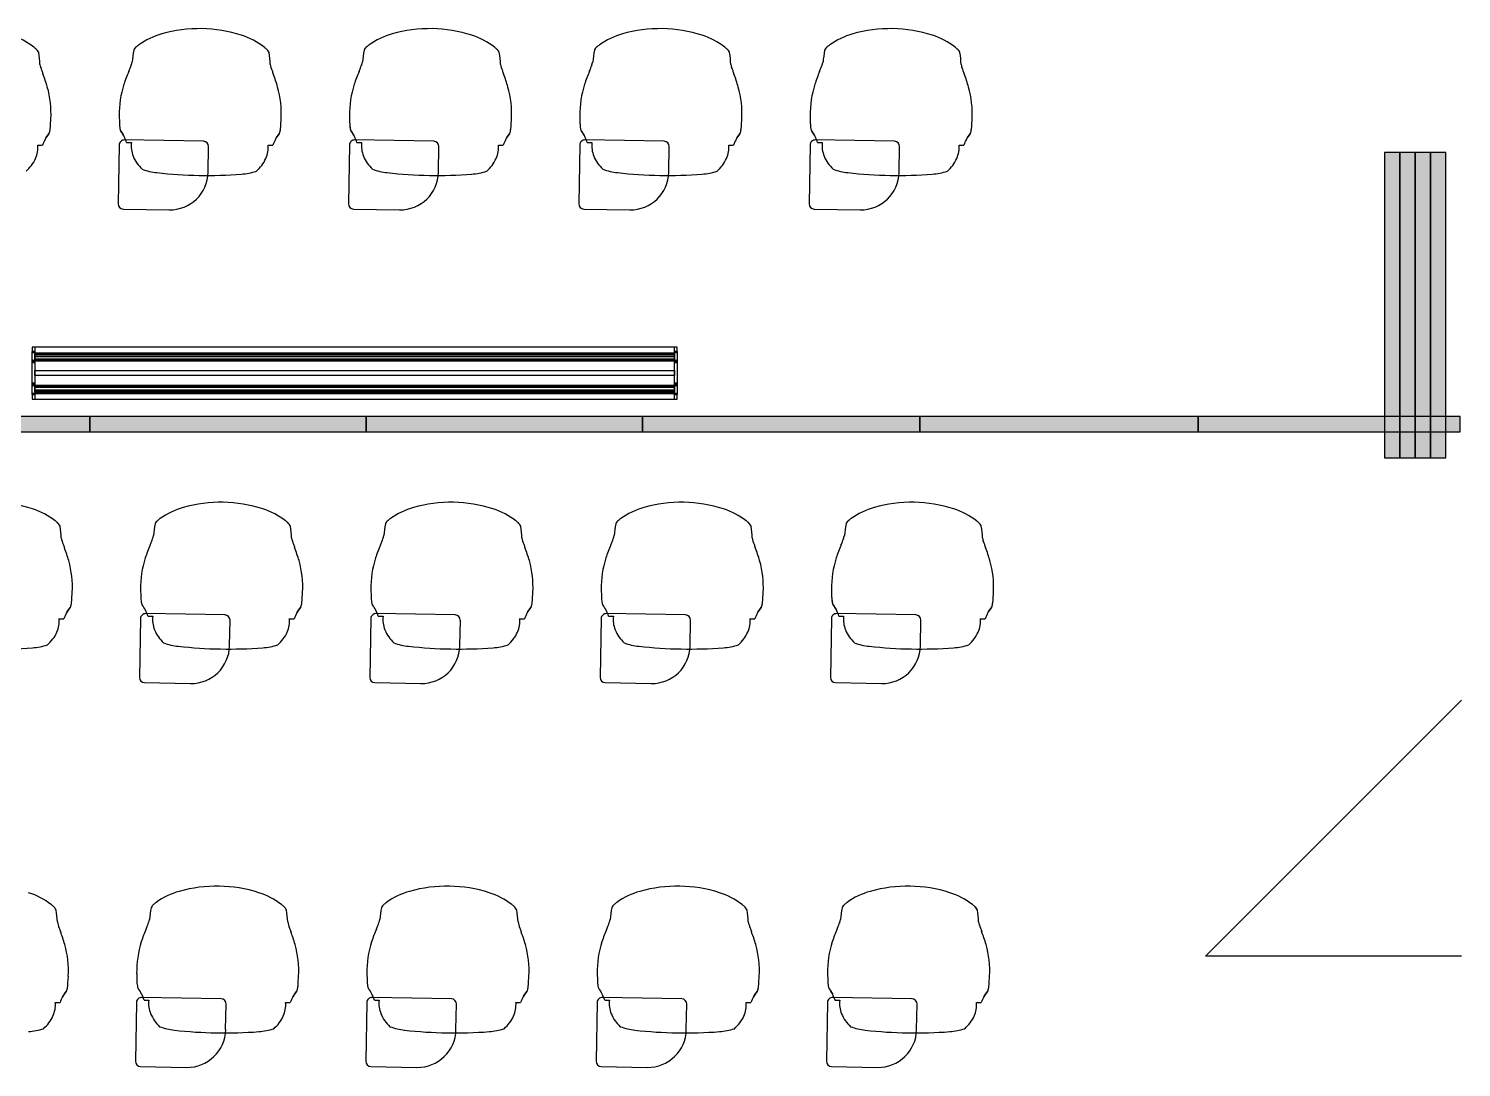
# Model space of a CAD drawing. Header units: inches. Extents: x 318758 to 339823, y 367287 to 384892.
# Drawn here: x 322164 to 327763, y 377357 to 381416 of the extents above; entities that cross this region are included whole.
import ezdxf

# ---------------------------------------------------------------- set-up
doc = ezdxf.new("R2010")
doc.units = ezdxf.units.IN
doc.header["$MEASUREMENT"] = 0
doc.layers.add('freecads.com', color=7, linetype='Continuous')

msp = doc.modelspace()

# ---------------------------------------------------------------- hatches: boundary and pattern name
at = {"layer": 'freecads.com'}
for points in [[(327462.6, 379738.1), (327522.6, 379738.1), (327522.6, 380931.1), (327462.6, 380931.1)], [(327522.6, 379738.1), (327582.6, 379738.1), (327582.6, 380931.1), (327522.6, 380931.1)], [(327582.6, 379738.1), (327642.6, 379738.1), (327642.6, 380931.1), (327582.6, 380931.1)], [(327642.6, 379738.1), (327702.6, 379738.1), (327702.6, 380931.1), (327642.6, 380931.1)], [(321319.7, 379839.7), (322403.1, 379839.7), (322403.1, 379899.7), (321319.7, 379899.7)], [(322403.1, 379839.7), (323483.1, 379839.7), (323483.1, 379899.7), (322403.1, 379899.7)], [(323483.1, 379839.7), (324563.1, 379839.7), (324563.1, 379899.7), (323483.1, 379899.7)], [(324563.1, 379839.7), (325646.5, 379839.7), (325646.5, 379899.7), (324563.1, 379899.7)], [(325646.5, 379839.7), (326734.4, 379839.7), (326734.4, 379899.7), (325646.5, 379899.7)], [(326734.4, 379839.7), (327758.4, 379839.7), (327758.4, 379899.7), (326734.4, 379899.7)]]:
    msp.add_hatch(color=256, dxfattribs=at).paths.add_polyline_path(points)

# ---------------------------------------------------------------- linework, layer by layer
for p, q in [((322249.6, 381038.2), (322250.9, 381063.7)), ((322517.9, 381074.8), (322518.4, 381049.2)), ((323149.6, 381038.2), (323150.9, 381063.7)), ((323417.9, 381074.8), (323418.4, 381049.2)), ((324049.6, 381038.2), (324050.9, 381063.7)), ((324317.9, 381074.8), (324318.4, 381049.2)), ((324949.6, 381038.2), (324950.9, 381063.7)), ((325217.9, 381074.8), (325218.4, 381049.2)), ((325849.6, 381038.2), (325850.9, 381063.7)), ((322199.9, 380960.9), (322218.4, 380960.6)), ((322517.5, 380961.1), (322513.5, 380731.2)), ((322847.8, 380975.4), (322537.8, 380980.8)), ((322546.9, 380970.5), (322565.3, 380970.2)), ((322865.7, 380855), (322867.4, 380955)), ((323099.9, 380960.9), (323118.4, 380960.6)), ((323417.5, 380961.1), (323413.5, 380731.2)), ((323747.8, 380975.4), (323437.8, 380980.8)), ((323446.9, 380970.5), (323465.3, 380970.2)), ((323765.7, 380855), (323767.4, 380955)), ((323999.9, 380960.9), (324018.4, 380960.6)), ((324317.5, 380961.1), (324313.5, 380731.2)), ((324647.8, 380975.4), (324337.8, 380980.8)), ((324346.9, 380970.5), (324365.3, 380970.2)), ((324665.7, 380855), (324667.4, 380955)), ((324899.9, 380960.9), (324918.4, 380960.6)), ((325217.5, 380961.1), (325213.5, 380731.2)), ((325547.8, 380975.4), (325237.8, 380980.8)), ((325246.9, 380970.5), (325265.3, 380970.2)), ((325565.7, 380855), (325567.4, 380955)), ((325799.9, 380960.9), (325818.4, 380960.6)), ((327522.6, 380931.1), (327462.6, 380931.1)), ((327462.6, 380931.1), (327462.6, 379738.1)), ((327582.6, 380931.1), (327522.6, 380931.1)), ((327522.6, 380931.1), (327522.6, 379738.1)), ((327522.6, 379738.1), (327522.6, 380931.1)), ((327642.6, 380931.1), (327582.6, 380931.1)), ((327582.6, 380931.1), (327582.6, 379738.1)), ((327582.6, 379738.1), (327582.6, 380931.1)), ((327642.6, 379738.1), (327642.6, 380931.1)), ((327702.6, 380931.1), (327642.6, 380931.1)), ((327642.6, 380931.1), (327642.6, 379738.1)), ((327702.6, 379738.1), (327702.6, 380931.1)), ((322533.1, 380710.8), (322713.1, 380707.7)), ((323433.1, 380710.8), (323613.1, 380707.7)), ((324333.1, 380710.8), (324513.1, 380707.7)), ((325233.1, 380710.8), (325413.1, 380707.7)), ((324697.6, 380171.5), (322177.6, 380171.5)), ((322177.6, 380171.5), (322177.6, 380149.2)), ((322187.6, 380154.1), (322177.6, 380154.1)), ((322177.6, 380149.2), (322177.6, 380154.1)), ((322177.6, 380154.1), (322177.6, 380152.6)), ((322177.6, 380122.9), (322177.6, 380149.2)), ((322187.6, 380149.2), (322177.6, 380149.2)), ((324687.6, 380171.2), (322187.6, 380171.2)), ((322187.6, 380171.2), (322187.6, 379968.3)), ((322187.6, 380152.6), (322187.6, 380154.1)), ((322187.6, 380154.1), (322187.6, 380149.2)), ((322187.6, 380149.2), (322187.6, 380144.5)), ((322187.6, 380149.2), (324687.6, 380149.2)), ((324687.6, 379968.3), (324687.6, 380171.2)), ((324697.6, 380154.2), (324687.6, 380154.2)), ((324687.6, 380149.2), (324687.6, 380154.2)), ((324687.6, 380154.2), (324687.6, 380152.6)), ((324687.6, 380144.6), (324687.6, 380149.2)), ((324697.6, 380149.2), (324687.6, 380149.2)), ((324697.6, 380149.2), (324697.6, 380171.5)), ((324697.6, 380152.6), (324697.6, 380154.2)), ((324697.6, 380154.2), (324697.6, 380149.2)), ((324697.6, 380149.2), (324697.6, 380122.9)), ((322177.6, 380119.5), (322177.6, 380122.9)), ((322177.6, 380122.9), (322177.6, 380109.6)), ((322177.6, 380116.4), (322177.6, 380119.5)), ((322187.6, 380119.5), (322177.6, 380119.5)), ((322177.6, 380114.8), (322177.6, 380116.4)), ((322177.6, 380111.7), (322177.6, 380114.8)), ((322187.6, 380114.8), (322177.6, 380114.8)), ((322187.6, 380111.7), (322177.6, 380111.7)), ((322177.6, 380109.6), (322177.6, 380111.7)), ((322187.6, 380111.7), (322177.6, 380111.7)), ((322177.6, 380030.3), (322177.6, 380109.6)), ((322187.6, 380109.6), (322177.6, 380109.6)), ((322187.6, 380144.5), (324687.6, 380144.6)), ((322187.6, 380142.7), (322187.6, 380144.5)), ((322187.6, 380140.8), (322187.6, 380142.7)), ((322187.6, 380142.7), (324687.6, 380142.7)), ((322187.6, 380140.8), (324687.6, 380140.9)), ((322187.6, 380134.9), (322187.6, 380140.8)), ((322187.6, 380134.9), (324687.6, 380135)), ((322187.6, 380125.6), (322187.6, 380134.9)), ((322187.6, 380125.6), (324687.6, 380125.7)), ((322187.6, 380119.8), (322187.6, 380125.6)), ((322187.6, 380117.9), (322187.6, 380119.8)), ((322187.6, 380119.8), (324687.6, 380119.8)), ((322187.6, 380117.9), (322187.6, 380116.4)), ((322187.6, 380109.6), (322187.6, 380117.9)), ((322187.6, 380117.9), (324687.6, 380117.9)), ((322187.6, 380116.4), (322187.6, 380114.8)), ((322187.6, 380114.8), (322187.6, 380111.7)), ((322187.6, 380111.7), (322187.6, 380109.6)), ((322187.6, 380109.6), (322187.6, 380030.3)), ((324687.6, 380144.6), (324687.6, 380142.7)), ((324687.6, 380142.7), (324687.6, 380140.9)), ((324687.6, 380140.9), (324687.6, 380135)), ((324687.6, 380135), (324687.6, 380125.7)), ((324687.6, 380125.7), (324687.6, 380119.8)), ((324687.6, 380119.8), (324687.6, 380117.9)), ((324697.6, 380119.5), (324687.6, 380119.5)), ((324687.6, 380117.9), (324687.6, 380109.6)), ((324687.6, 380116.4), (324687.6, 380117.9)), ((324687.6, 380114.8), (324687.6, 380116.4)), ((324687.6, 380111.7), (324687.6, 380114.8)), ((324697.6, 380114.8), (324687.6, 380114.8)), ((324697.6, 380111.7), (324687.6, 380111.7)), ((324687.6, 380109.6), (324687.6, 380111.7)), ((324697.6, 380111.7), (324687.6, 380111.7)), ((324687.6, 380030.3), (324687.6, 380109.6)), ((324697.6, 380109.6), (324687.6, 380109.6)), ((324697.6, 380122.9), (324697.6, 380119.5)), ((324697.6, 380109.6), (324697.6, 380122.9)), ((324697.6, 380119.5), (324697.6, 380116.4)), ((324697.6, 380116.4), (324697.6, 380114.8)), ((324697.6, 380114.8), (324697.6, 380111.7)), ((324697.6, 380111.7), (324697.6, 380109.6)), ((324697.6, 380109.6), (324697.6, 380030.3)), ((322187.6, 380059.8), (322187.6, 380079.8)), ((322187.6, 380079.8), (324687.6, 380079.8)), ((324687.6, 380059.8), (322187.6, 380059.8)), ((324687.6, 380079.8), (324687.6, 380059.8)), ((322177.6, 380028.1), (322177.6, 380030.3)), ((322187.6, 380030.3), (322177.6, 380030.3)), ((322177.6, 380030.3), (322177.6, 380018)), ((322177.6, 380028.1), (322187.6, 380028.1)), ((322177.6, 380027.8), (322177.6, 380028.1)), ((322187.6, 380028.1), (322177.6, 380028.1)), ((322177.6, 380025), (322177.6, 380027.8)), ((322177.6, 380023.5), (322177.6, 380025)), ((322187.6, 380025), (322177.6, 380025)), ((322177.6, 380020.4), (322177.6, 380023.5)), ((322177.6, 380017), (322177.6, 380020.4)), ((322187.6, 380020.4), (322177.6, 380020.4)), ((322177.6, 379990.3), (322177.6, 380017)), ((322177.6, 379985.7), (322177.6, 379990.3)), ((322187.6, 379990.3), (322177.6, 379990.3)), ((322177.6, 379990.3), (322177.6, 379968.3)), ((322177.6, 379987.2), (322177.6, 379985.7)), ((322177.6, 379985.7), (322187.6, 379985.7)), ((322187.6, 380030.3), (322187.6, 380028.1)), ((322187.6, 380022), (322187.6, 380030.3)), ((322187.6, 380028.1), (322187.6, 380027.8)), ((322187.6, 380027.8), (322187.6, 380025)), ((322187.6, 380025), (322187.6, 380023.5)), ((322187.6, 380023.5), (322187.6, 380021.9)), ((322187.6, 380020.1), (322187.6, 380022)), ((322187.6, 380022), (324687.6, 380022)), ((322187.6, 380014.2), (322187.6, 380020.1)), ((322187.6, 380020.1), (324687.6, 380020.1)), ((322187.6, 380004.9), (322187.6, 380014.2)), ((322187.6, 380014.2), (324687.6, 380014.2)), ((322187.6, 379999), (322187.6, 380004.9)), ((322187.6, 380004.9), (324687.6, 380004.9)), ((322187.6, 379997.1), (322187.6, 379999)), ((322187.6, 379999), (324687.6, 379999)), ((322187.6, 379995.3), (322187.6, 379997.1)), ((322187.6, 379997.1), (324687.6, 379997.1)), ((322187.6, 379995.3), (322187.6, 379990.3)), ((322187.6, 379995.3), (324687.6, 379995.3)), ((322187.6, 379990.6), (324687.6, 379990.6)), ((322187.6, 379990.3), (322187.6, 379985.7)), ((322187.6, 379985.7), (322187.6, 379987.2)), ((324687.6, 380030.3), (324687.6, 380022)), ((324687.6, 380028.1), (324687.6, 380030.3)), ((324697.6, 380030.3), (324687.6, 380030.3)), ((324687.6, 380028.1), (324697.6, 380028.1)), ((324687.6, 380027.8), (324687.6, 380028.1)), ((324697.6, 380028.1), (324687.6, 380028.1)), ((324687.6, 380025), (324687.6, 380027.8)), ((324687.6, 380023.5), (324687.6, 380025)), ((324697.6, 380025), (324687.6, 380025)), ((324687.6, 380021.9), (324687.6, 380023.5)), ((324687.6, 380022), (324687.6, 380020.1)), ((324697.6, 380020.4), (324687.6, 380020.4)), ((324687.6, 380020.1), (324687.6, 380014.2)), ((324687.6, 380014.2), (324687.6, 380004.9)), ((324687.6, 380004.9), (324687.6, 379999)), ((324687.6, 379999), (324687.6, 379997.1)), ((324687.6, 379997.1), (324687.6, 379995.3)), ((324687.6, 379990.3), (324687.6, 379995.3)), ((324687.6, 379985.7), (324687.6, 379990.3)), ((324697.6, 379990.3), (324687.6, 379990.3)), ((324687.6, 379987.2), (324687.6, 379985.7)), ((324687.6, 379985.7), (324697.6, 379985.7)), ((324697.6, 380030.3), (324697.6, 380028.1)), ((324697.6, 380018), (324697.6, 380030.3)), ((324697.6, 380028.1), (324697.6, 380027.8)), ((324697.6, 380027.8), (324697.6, 380025)), ((324697.6, 380025), (324697.6, 380023.5)), ((324697.6, 380023.5), (324697.6, 380020.4)), ((324697.6, 380020.4), (324697.6, 380017)), ((324697.6, 380017), (324697.6, 379990.3)), ((324697.6, 379990.3), (324697.6, 379985.7)), ((324697.6, 379968.3), (324697.6, 379990.3)), ((324697.6, 379985.7), (324697.6, 379987.2)), ((322177.6, 379968.3), (324697.6, 379968.3)), ((322187.6, 379968.3), (324687.6, 379968.3)), ((322403.1, 379899.7), (321319.7, 379899.7)), ((323483.1, 379899.7), (322403.1, 379899.7)), ((322403.1, 379899.7), (322403.1, 379839.7)), ((322403.1, 379839.7), (322403.1, 379899.7)), ((323483.1, 379839.7), (323483.1, 379899.7)), ((324563.1, 379899.7), (323483.1, 379899.7)), ((323483.1, 379899.7), (323483.1, 379839.7)), ((325646.5, 379899.7), (324563.1, 379899.7)), ((324563.1, 379899.7), (324563.1, 379839.7)), ((324563.1, 379839.7), (324563.1, 379899.7)), ((325646.5, 379839.7), (325646.5, 379899.7)), ((326734.4, 379899.7), (325646.5, 379899.7)), ((325646.5, 379899.7), (325646.5, 379839.7)), ((326734.4, 379839.7), (326734.4, 379899.7)), ((327758.4, 379899.7), (326734.4, 379899.7)), ((326734.4, 379899.7), (326734.4, 379839.7)), ((327758.4, 379839.7), (327758.4, 379899.7)), ((321319.7, 379839.7), (322403.1, 379839.7)), ((322403.1, 379839.7), (323483.1, 379839.7)), ((323483.1, 379839.7), (324563.1, 379839.7)), ((324563.1, 379839.7), (325646.5, 379839.7)), ((325646.5, 379839.7), (326734.4, 379839.7)), ((326734.4, 379839.7), (327758.4, 379839.7)), ((327462.6, 379738.1), (327522.6, 379738.1)), ((327522.6, 379738.1), (327582.6, 379738.1)), ((327582.6, 379738.1), (327642.6, 379738.1)), ((327642.6, 379738.1), (327702.6, 379738.1)), ((322333.1, 379187.6), (322334.4, 379213.1)), ((322601.4, 379224.1), (322601.9, 379198.6)), ((323233.1, 379187.6), (323234.4, 379213.1)), ((323501.4, 379224.1), (323501.9, 379198.6)), ((324133.1, 379187.6), (324134.4, 379213.1)), ((324401.4, 379224.1), (324401.9, 379198.6)), ((325033.1, 379187.6), (325034.4, 379213.1)), ((325301.4, 379224.1), (325301.9, 379198.6)), ((325933.1, 379187.6), (325934.4, 379213.1)), ((322283.5, 379110.2), (322301.9, 379109.9)), ((322601, 379110.5), (322597, 378880.5)), ((322931.3, 379124.7), (322621.3, 379130.1)), ((322630.4, 379119.9), (322648.8, 379119.6)), ((322949.2, 379004.4), (322950.9, 379104.4)), ((323183.5, 379110.2), (323201.9, 379109.9)), ((323501, 379110.5), (323497, 378880.5)), ((323831.3, 379124.7), (323521.3, 379130.1)), ((323530.4, 379119.9), (323548.8, 379119.6)), ((323849.2, 379004.4), (323850.9, 379104.4)), ((324083.5, 379110.2), (324101.9, 379109.9)), ((324401, 379110.5), (324397, 378880.5)), ((324731.3, 379124.7), (324421.3, 379130.1)), ((324430.4, 379119.9), (324448.8, 379119.6)), ((324749.2, 379004.4), (324750.9, 379104.4)), ((324983.5, 379110.2), (325001.9, 379109.9)), ((325301, 379110.5), (325297, 378880.5)), ((325631.3, 379124.7), (325321.3, 379130.1)), ((325330.4, 379119.9), (325348.8, 379119.6)), ((325649.2, 379004.4), (325650.9, 379104.4)), ((325883.5, 379110.2), (325901.9, 379109.9)), ((322616.6, 378860.2), (322796.6, 378857)), ((323516.6, 378860.2), (323696.6, 378857)), ((324416.6, 378860.2), (324596.6, 378857)), ((325316.6, 378860.2), (325496.6, 378857)), ((326762.6, 377792.1), (327762.6, 378792.1)), ((326762.6, 377792.1), (327762.6, 378792.1)), ((327762.6, 377792.1), (326762.6, 377792.1)), ((322317.7, 377687.6), (322319.1, 377713.2)), ((322586.1, 377724.2), (322586.5, 377698.6)), ((323217.7, 377687.6), (323219.1, 377713.2)), ((323486.1, 377724.2), (323486.5, 377698.6)), ((324117.7, 377687.6), (324119.1, 377713.2)), ((324386.1, 377724.2), (324386.5, 377698.6)), ((325017.7, 377687.6), (325019.1, 377713.2)), ((325286.1, 377724.2), (325286.5, 377698.6)), ((325917.7, 377687.6), (325919.1, 377713.2)), ((322915.9, 377624.8), (322606, 377630.2)), ((323815.9, 377624.8), (323506, 377630.2)), ((324715.9, 377624.8), (324406, 377630.2)), ((325615.9, 377624.8), (325306, 377630.2)), ((322268.1, 377610.3), (322286.5, 377610)), ((322585.6, 377610.6), (322581.6, 377380.6)), ((322615, 377620), (322633.4, 377619.6)), ((322933.8, 377504.5), (322935.6, 377604.5)), ((323168.1, 377610.3), (323186.5, 377610)), ((323485.6, 377610.6), (323481.6, 377380.6)), ((323515, 377620), (323533.4, 377619.6)), ((323833.8, 377504.5), (323835.6, 377604.5)), ((324068.1, 377610.3), (324086.5, 377610)), ((324385.6, 377610.6), (324381.6, 377380.6)), ((324415, 377620), (324433.4, 377619.6)), ((324733.8, 377504.5), (324735.6, 377604.5)), ((324968.1, 377610.3), (324986.5, 377610)), ((325285.6, 377610.6), (325281.6, 377380.6)), ((325315, 377620), (325333.4, 377619.6)), ((325633.8, 377504.5), (325635.6, 377604.5)), ((325868.1, 377610.3), (325886.5, 377610)), ((322601.3, 377360.3), (322781.2, 377357.1)), ((323501.3, 377360.3), (323681.2, 377357.1)), ((324401.3, 377360.3), (324581.2, 377357.1)), ((325301.3, 377360.3), (325481.2, 377357.1))]:
    msp.add_line(p, q, dxfattribs=at)
for centre, radius, start, end in [((322010.3, 381120.1), 283, 52.1178, 72.4093), ((322760.4, 381122.8), 283, 105.5907, 125.8822), ((322831, 380874.7), 541, 72.2619, 105.7381), ((322910.3, 381120.1), 283, 52.1178, 72.4093), ((323660.4, 381122.8), 283, 105.5907, 125.8822), ((323731, 380874.7), 541, 72.2619, 105.7381), ((323810.3, 381120.1), 283, 52.1178, 72.4093), ((324560.4, 381122.8), 283, 105.5907, 125.8822), ((324631, 380874.7), 541, 72.2619, 105.7381), ((324710.3, 381120.1), 283, 52.1178, 72.4093), ((325460.4, 381122.8), 283, 105.5907, 125.8822), ((325531, 380874.7), 541, 72.2619, 105.7381), ((325610.3, 381120.1), 283, 52.1178, 72.4093), ((322076.5, 381206.2), 174.5, 48.1264, 51.9094), ((322169.5, 381307.7), 36.8, 23.2892, 50.5582), ((323053.1, 381241.7), 486.9, 169.3793, 174.8316), ((322607.8, 381315.7), 36.8, 127.4418, 154.7108), ((322697.2, 381211.1), 174.5, 126.0906, 129.8736), ((322976.5, 381206.2), 174.5, 48.1264, 51.9094), ((323069.5, 381307.7), 36.8, 23.2892, 50.5582), ((323953.1, 381241.7), 486.9, 169.3793, 174.8316), ((323507.8, 381315.7), 36.8, 127.4418, 154.7108), ((323597.2, 381211.1), 174.5, 126.0906, 129.8736), ((323876.5, 381206.2), 174.5, 48.1264, 51.9094), ((323969.5, 381307.7), 36.8, 23.2892, 50.5582), ((324853.1, 381241.7), 486.9, 169.3793, 174.8316), ((324407.8, 381315.7), 36.8, 127.4418, 154.7108), ((324497.2, 381211.1), 174.5, 126.0906, 129.8736), ((324776.5, 381206.2), 174.5, 48.1264, 51.9094), ((324869.5, 381307.7), 36.8, 23.2892, 50.5582), ((325753.1, 381241.7), 486.9, 169.3793, 174.8316), ((325307.8, 381315.7), 36.8, 127.4418, 154.7108), ((325397.2, 381211.1), 174.5, 126.0906, 129.8736), ((325676.5, 381206.2), 174.5, 48.1264, 51.9094), ((325769.5, 381307.7), 36.8, 23.2892, 50.5582), ((321721.9, 381249.3), 486.9, 3.1683, 8.6207), ((322322.2, 381296), 115.8, 189.8687, 202.4096), ((322454.8, 381309.4), 115.8, 335.5912, 348.129), ((322621.9, 381249.3), 486.9, 3.1683, 8.6207), ((323222.2, 381296), 115.8, 189.8687, 202.4096), ((323354.8, 381309.4), 115.8, 335.5912, 348.129), ((323521.9, 381249.3), 486.9, 3.1683, 8.6207), ((324122.2, 381296), 115.8, 189.8687, 202.4096), ((324254.8, 381309.4), 115.8, 335.5912, 348.129), ((324421.9, 381249.3), 486.9, 3.1683, 8.6207), ((325022.2, 381296), 115.8, 189.8687, 202.4096), ((325154.8, 381309.4), 115.8, 335.5912, 348.129), ((325321.9, 381249.3), 486.9, 3.1683, 8.6207), ((325922.2, 381296), 115.8, 189.8687, 202.4096), ((322557, 381369.2), 361.4, 198.9363, 201.172), ((321673, 381027.1), 586.5, 15.8942, 21.145), ((323094.3, 381018), 586.5, 156.8555, 162.1062), ((322222.7, 381390.7), 361.4, 336.828, 339.0636), ((323457, 381369.2), 361.4, 198.9363, 201.172), ((322573, 381027.1), 586.5, 15.8942, 21.145), ((323994.3, 381018), 586.5, 156.8555, 162.1062), ((323122.7, 381390.7), 361.4, 336.828, 339.0636), ((324357, 381369.2), 361.4, 198.9363, 201.172), ((323473, 381027.1), 586.5, 15.8942, 21.145), ((324894.3, 381018), 586.5, 156.8555, 162.1062), ((324022.7, 381390.7), 361.4, 336.828, 339.0636), ((325257, 381369.2), 361.4, 198.9363, 201.172), ((324373, 381027.1), 586.5, 15.8942, 21.145), ((325794.3, 381018), 586.5, 156.8555, 162.1062), ((324922.7, 381390.7), 361.4, 336.828, 339.0636), ((326157, 381369.2), 361.4, 198.9363, 201.172), ((325273, 381027.1), 586.5, 15.8942, 21.145), ((321873.7, 381084.2), 377.7, 356.8916, 15.8975), ((322895.6, 381082.1), 377.7, 162.1025, 181.1084), ((322773.7, 381084.2), 377.7, 356.8916, 15.8975), ((323795.6, 381082.1), 377.7, 162.1025, 181.1084), ((323673.7, 381084.2), 377.7, 356.8916, 15.8975), ((324695.6, 381082.1), 377.7, 162.1025, 181.1084), ((324573.7, 381084.2), 377.7, 356.8916, 15.8975), ((325595.6, 381082.1), 377.7, 162.1025, 181.1084), ((325473.7, 381084.2), 377.7, 356.8916, 15.8975), ((322348.6, 380916.3), 137.6, 140.2719, 161.2305), ((322415.1, 380930.8), 137.6, 16.7695, 37.7281), ((323248.6, 380916.3), 137.6, 140.2719, 161.2305), ((323315.1, 380930.8), 137.6, 16.7695, 37.7281), ((324148.6, 380916.3), 137.6, 140.2719, 161.2305), ((324215.1, 380930.8), 137.6, 16.7695, 37.7281), ((325048.6, 380916.3), 137.6, 140.2719, 161.2305), ((325115.1, 380930.8), 137.6, 16.7695, 37.7281), ((325948.6, 380916.3), 137.6, 140.2719, 161.2305), ((322095.9, 380951.6), 104.4, 335.4075, 5.0968), ((322537.5, 380960.8), 20, 89, 179), ((322668.9, 380957.3), 104.4, 172.9032, 202.5925), ((322847.4, 380955.4), 20, 359, 89), ((322995.9, 380951.6), 104.4, 335.4075, 5.0968), ((323437.5, 380960.8), 20, 89, 179), ((323568.9, 380957.3), 104.4, 172.9032, 202.5925), ((323747.4, 380955.4), 20, 359, 89), ((323895.9, 380951.6), 104.4, 335.4075, 5.0968), ((324337.5, 380960.8), 20, 89, 179), ((324468.9, 380957.3), 104.4, 172.9032, 202.5925), ((324647.4, 380955.4), 20, 359, 89), ((324795.9, 380951.6), 104.4, 335.4075, 5.0968), ((325237.5, 380960.8), 20, 89, 179), ((325368.9, 380957.3), 104.4, 172.9032, 202.5925), ((325547.4, 380955.4), 20, 359, 89), ((325695.9, 380951.6), 104.4, 335.4075, 5.0968), ((322057.8, 380969.1), 146.4, 311.0966, 335.4075), ((322707.6, 380973.4), 146.4, 202.5925, 226.9034), ((322957.8, 380969.1), 146.4, 311.0966, 335.4075), ((323607.6, 380973.4), 146.4, 202.5925, 226.9034), ((323857.8, 380969.1), 146.4, 311.0966, 335.4075), ((324507.6, 380973.4), 146.4, 202.5925, 226.9034), ((324757.8, 380969.1), 146.4, 311.0966, 335.4075), ((325407.6, 380973.4), 146.4, 202.5925, 226.9034), ((325657.8, 380969.1), 146.4, 311.0966, 335.4075), ((322692.3, 381096.9), 245.4, 249.8057, 263.655), ((322861, 382613.4), 1771.3, 263.655, 274.345), ((322715.7, 380857.7), 150, 269, 359), ((322975.9, 381100.9), 254.5, 274.345, 287.8748), ((323592.3, 381096.9), 245.4, 249.8057, 263.655), ((323761, 382613.4), 1771.3, 263.655, 274.345), ((323615.7, 380857.7), 150, 269, 359), ((323875.9, 381100.9), 254.5, 274.345, 287.8748), ((324492.3, 381096.9), 245.4, 249.8057, 263.655), ((324661, 382613.4), 1771.3, 263.655, 274.345), ((324515.7, 380857.7), 150, 269, 359), ((324775.9, 381100.9), 254.5, 274.345, 287.8748), ((325392.3, 381096.9), 245.4, 249.8057, 263.655), ((325561, 382613.4), 1771.3, 263.655, 274.345), ((325415.7, 380857.7), 150, 269, 359), ((325675.9, 381100.9), 254.5, 274.345, 287.8748), ((322533.5, 380730.8), 20, 179, 269), ((323433.5, 380730.8), 20, 179, 269), ((324333.5, 380730.8), 20, 179, 269), ((325233.5, 380730.8), 20, 179, 269), ((322014.5, 379024), 541, 72.2619, 105.7381), ((322093.8, 379269.5), 283, 52.1178, 72.4093), ((322843.9, 379272.1), 283, 105.5907, 125.8822), ((322914.5, 379024), 541, 72.2619, 105.7381), ((322993.8, 379269.5), 283, 52.1178, 72.4093), ((323743.9, 379272.1), 283, 105.5907, 125.8822), ((323814.5, 379024), 541, 72.2619, 105.7381), ((323893.8, 379269.5), 283, 52.1178, 72.4093), ((324643.9, 379272.1), 283, 105.5907, 125.8822), ((324714.5, 379024), 541, 72.2619, 105.7381), ((324793.8, 379269.5), 283, 52.1178, 72.4093), ((325543.9, 379272.1), 283, 105.5907, 125.8822), ((325614.5, 379024), 541, 72.2619, 105.7381), ((325693.8, 379269.5), 283, 52.1178, 72.4093), ((322160, 379355.6), 174.5, 48.1264, 51.9094), ((322253, 379457), 36.8, 23.2892, 50.5582), ((323136.6, 379391.1), 486.9, 169.3793, 174.8316), ((322691.3, 379465.1), 36.8, 127.4418, 154.7108), ((322780.7, 379360.5), 174.5, 126.0906, 129.8736), ((323060, 379355.6), 174.5, 48.1264, 51.9094), ((323153, 379457), 36.8, 23.2892, 50.5582), ((324036.6, 379391.1), 486.9, 169.3793, 174.8316), ((323591.3, 379465.1), 36.8, 127.4418, 154.7108), ((323680.7, 379360.5), 174.5, 126.0906, 129.8736), ((323960, 379355.6), 174.5, 48.1264, 51.9094), ((324053, 379457), 36.8, 23.2892, 50.5582), ((324936.6, 379391.1), 486.9, 169.3793, 174.8316), ((324491.3, 379465.1), 36.8, 127.4418, 154.7108), ((324580.7, 379360.5), 174.5, 126.0906, 129.8736), ((324860, 379355.6), 174.5, 48.1264, 51.9094), ((324953, 379457), 36.8, 23.2892, 50.5582), ((325836.6, 379391.1), 486.9, 169.3793, 174.8316), ((325391.3, 379465.1), 36.8, 127.4418, 154.7108), ((325480.7, 379360.5), 174.5, 126.0906, 129.8736), ((325760, 379355.6), 174.5, 48.1264, 51.9094), ((325853, 379457), 36.8, 23.2892, 50.5582), ((321805.4, 379398.6), 486.9, 3.1683, 8.6207), ((322405.7, 379445.4), 115.8, 189.8687, 202.4096), ((322538.3, 379458.8), 115.8, 335.5912, 348.129), ((322705.4, 379398.6), 486.9, 3.1683, 8.6207), ((323305.7, 379445.4), 115.8, 189.8687, 202.4096), ((323438.3, 379458.8), 115.8, 335.5912, 348.129), ((323605.4, 379398.6), 486.9, 3.1683, 8.6207), ((324205.7, 379445.4), 115.8, 189.8687, 202.4096), ((324338.3, 379458.8), 115.8, 335.5912, 348.129), ((324505.4, 379398.6), 486.9, 3.1683, 8.6207), ((325105.7, 379445.4), 115.8, 189.8687, 202.4096), ((325238.3, 379458.8), 115.8, 335.5912, 348.129), ((325405.4, 379398.6), 486.9, 3.1683, 8.6207), ((326005.7, 379445.4), 115.8, 189.8687, 202.4096), ((322640.5, 379518.5), 361.4, 198.9363, 201.172), ((321756.5, 379176.4), 586.5, 15.8942, 21.145), ((323177.8, 379167.3), 586.5, 156.8555, 162.1062), ((322306.2, 379540.1), 361.4, 336.828, 339.0636), ((323540.5, 379518.5), 361.4, 198.9363, 201.172), ((322656.5, 379176.4), 586.5, 15.8942, 21.145), ((324077.8, 379167.3), 586.5, 156.8555, 162.1062), ((323206.2, 379540.1), 361.4, 336.828, 339.0636), ((324440.5, 379518.5), 361.4, 198.9363, 201.172), ((323556.5, 379176.4), 586.5, 15.8942, 21.145), ((324977.8, 379167.3), 586.5, 156.8555, 162.1062), ((324106.2, 379540.1), 361.4, 336.828, 339.0636), ((325340.5, 379518.5), 361.4, 198.9363, 201.172), ((324456.5, 379176.4), 586.5, 15.8942, 21.145), ((325877.8, 379167.3), 586.5, 156.8555, 162.1062), ((325006.2, 379540.1), 361.4, 336.828, 339.0636), ((326240.5, 379518.5), 361.4, 198.9363, 201.172), ((325356.5, 379176.4), 586.5, 15.8942, 21.145), ((321957.3, 379233.6), 377.7, 356.8916, 15.8975), ((322979.1, 379231.4), 377.7, 162.1025, 181.1084), ((322857.3, 379233.6), 377.7, 356.8916, 15.8975), ((323879.1, 379231.4), 377.7, 162.1025, 181.1084), ((323757.3, 379233.6), 377.7, 356.8916, 15.8975), ((324779.1, 379231.4), 377.7, 162.1025, 181.1084), ((324657.3, 379233.6), 377.7, 356.8916, 15.8975), ((325679.1, 379231.4), 377.7, 162.1025, 181.1084), ((325557.3, 379233.6), 377.7, 356.8916, 15.8975), ((322432.1, 379065.6), 137.6, 140.2719, 161.2305), ((322498.6, 379080.2), 137.6, 16.7695, 37.7281), ((323332.1, 379065.6), 137.6, 140.2719, 161.2305), ((323398.6, 379080.2), 137.6, 16.7695, 37.7281), ((324232.1, 379065.6), 137.6, 140.2719, 161.2305), ((324298.6, 379080.2), 137.6, 16.7695, 37.7281), ((325132.1, 379065.6), 137.6, 140.2719, 161.2305), ((325198.6, 379080.2), 137.6, 16.7695, 37.7281), ((326032.1, 379065.6), 137.6, 140.2719, 161.2305), ((322179.4, 379101), 104.4, 335.4075, 5.0968), ((322621, 379110.1), 20, 89, 179), ((322752.4, 379106.7), 104.4, 172.9032, 202.5925), ((322930.9, 379104.7), 20, 359, 89), ((323079.4, 379101), 104.4, 335.4075, 5.0968), ((323521, 379110.1), 20, 89, 179), ((323652.4, 379106.7), 104.4, 172.9032, 202.5925), ((323830.9, 379104.7), 20, 359, 89), ((323979.4, 379101), 104.4, 335.4075, 5.0968), ((324421, 379110.1), 20, 89, 179), ((324552.4, 379106.7), 104.4, 172.9032, 202.5925), ((324730.9, 379104.7), 20, 359, 89), ((324879.4, 379101), 104.4, 335.4075, 5.0968), ((325321, 379110.1), 20, 89, 179), ((325452.4, 379106.7), 104.4, 172.9032, 202.5925), ((325630.9, 379104.7), 20, 359, 89), ((325779.4, 379101), 104.4, 335.4075, 5.0968), ((322141.3, 379118.4), 146.4, 311.0966, 335.4075), ((322791.2, 379122.8), 146.4, 202.5925, 226.9034), ((323041.3, 379118.4), 146.4, 311.0966, 335.4075), ((323691.2, 379122.8), 146.4, 202.5925, 226.9034), ((323941.3, 379118.4), 146.4, 311.0966, 335.4075), ((324591.2, 379122.8), 146.4, 202.5925, 226.9034), ((324841.3, 379118.4), 146.4, 311.0966, 335.4075), ((325491.2, 379122.8), 146.4, 202.5925, 226.9034), ((325741.3, 379118.4), 146.4, 311.0966, 335.4075), ((322044.5, 380762.8), 1771.3, 263.655, 274.345), ((322159.4, 379250.3), 254.5, 274.345, 287.8748), ((322775.9, 379246.2), 245.4, 249.8057, 263.655), ((322944.5, 380762.8), 1771.3, 263.655, 274.345), ((322799.2, 379007), 150, 269, 359), ((323059.4, 379250.3), 254.5, 274.345, 287.8748), ((323675.9, 379246.2), 245.4, 249.8057, 263.655), ((323844.5, 380762.8), 1771.3, 263.655, 274.345), ((323699.2, 379007), 150, 269, 359), ((323959.4, 379250.3), 254.5, 274.345, 287.8748), ((324575.9, 379246.2), 245.4, 249.8057, 263.655), ((324744.5, 380762.8), 1771.3, 263.655, 274.345), ((324599.2, 379007), 150, 269, 359), ((324859.4, 379250.3), 254.5, 274.345, 287.8748), ((325475.9, 379246.2), 245.4, 249.8057, 263.655), ((325644.5, 380762.8), 1771.3, 263.655, 274.345), ((325499.2, 379007), 150, 269, 359), ((325759.4, 379250.3), 254.5, 274.345, 287.8748), ((322617, 378880.2), 20, 179, 269), ((323517, 378880.2), 20, 179, 269), ((324417, 378880.2), 20, 179, 269), ((325317, 378880.2), 20, 179, 269), ((322078.5, 377769.6), 283, 52.1178, 72.4093), ((322828.5, 377772.2), 283, 105.5907, 125.8822), ((322899.2, 377524.1), 541, 72.2619, 105.7381), ((322978.5, 377769.6), 283, 52.1178, 72.4093), ((323728.5, 377772.2), 283, 105.5907, 125.8822), ((323799.2, 377524.1), 541, 72.2619, 105.7381), ((323878.5, 377769.6), 283, 52.1178, 72.4093), ((324628.5, 377772.2), 283, 105.5907, 125.8822), ((324699.2, 377524.1), 541, 72.2619, 105.7381), ((324778.5, 377769.6), 283, 52.1178, 72.4093), ((325528.5, 377772.2), 283, 105.5907, 125.8822), ((325599.2, 377524.1), 541, 72.2619, 105.7381), ((325678.5, 377769.6), 283, 52.1178, 72.4093), ((322144.6, 377855.7), 174.5, 48.1264, 51.9094), ((322237.7, 377957.1), 36.8, 23.2892, 50.5582), ((321790.1, 377898.7), 486.9, 3.1683, 8.6207), ((323121.2, 377891.2), 486.9, 169.3793, 174.8316), ((322675.9, 377965.2), 36.8, 127.4418, 154.7108), ((322765.4, 377860.5), 174.5, 126.0906, 129.8736), ((323044.6, 377855.7), 174.5, 48.1264, 51.9094), ((323137.7, 377957.1), 36.8, 23.2892, 50.5582), ((322690.1, 377898.7), 486.9, 3.1683, 8.6207), ((324021.2, 377891.2), 486.9, 169.3793, 174.8316), ((323575.9, 377965.2), 36.8, 127.4418, 154.7108), ((323665.4, 377860.5), 174.5, 126.0906, 129.8736), ((323944.6, 377855.7), 174.5, 48.1264, 51.9094), ((324037.7, 377957.1), 36.8, 23.2892, 50.5582), ((323590.1, 377898.7), 486.9, 3.1683, 8.6207), ((324921.2, 377891.2), 486.9, 169.3793, 174.8316), ((324475.9, 377965.2), 36.8, 127.4418, 154.7108), ((324565.4, 377860.5), 174.5, 126.0906, 129.8736), ((324844.6, 377855.7), 174.5, 48.1264, 51.9094), ((324937.7, 377957.1), 36.8, 23.2892, 50.5582), ((324490.1, 377898.7), 486.9, 3.1683, 8.6207), ((325821.2, 377891.2), 486.9, 169.3793, 174.8316), ((325375.9, 377965.2), 36.8, 127.4418, 154.7108), ((325465.4, 377860.5), 174.5, 126.0906, 129.8736), ((325744.6, 377855.7), 174.5, 48.1264, 51.9094), ((325837.7, 377957.1), 36.8, 23.2892, 50.5582), ((325390.1, 377898.7), 486.9, 3.1683, 8.6207), ((322390.4, 377945.5), 115.8, 189.8687, 202.4096), ((322290.8, 378040.1), 361.4, 336.828, 339.0636), ((322522.9, 377958.9), 115.8, 335.5912, 348.129), ((323290.4, 377945.5), 115.8, 189.8687, 202.4096), ((323190.8, 378040.1), 361.4, 336.828, 339.0636), ((323422.9, 377958.9), 115.8, 335.5912, 348.129), ((324190.4, 377945.5), 115.8, 189.8687, 202.4096), ((324090.8, 378040.1), 361.4, 336.828, 339.0636), ((324322.9, 377958.9), 115.8, 335.5912, 348.129), ((325090.4, 377945.5), 115.8, 189.8687, 202.4096), ((324990.8, 378040.1), 361.4, 336.828, 339.0636), ((325222.9, 377958.9), 115.8, 335.5912, 348.129), ((325990.4, 377945.5), 115.8, 189.8687, 202.4096), ((322625.2, 378018.6), 361.4, 198.9363, 201.172), ((321741.1, 377676.5), 586.5, 15.8942, 21.145), ((323162.4, 377667.4), 586.5, 156.8555, 162.1062), ((323525.2, 378018.6), 361.4, 198.9363, 201.172), ((322641.1, 377676.5), 586.5, 15.8942, 21.145), ((324062.4, 377667.4), 586.5, 156.8555, 162.1062), ((324425.2, 378018.6), 361.4, 198.9363, 201.172), ((323541.1, 377676.5), 586.5, 15.8942, 21.145), ((324962.4, 377667.4), 586.5, 156.8555, 162.1062), ((325325.2, 378018.6), 361.4, 198.9363, 201.172), ((324441.1, 377676.5), 586.5, 15.8942, 21.145), ((325862.4, 377667.4), 586.5, 156.8555, 162.1062), ((326225.2, 378018.6), 361.4, 198.9363, 201.172), ((325341.1, 377676.5), 586.5, 15.8942, 21.145), ((321941.9, 377733.6), 377.7, 356.8916, 15.8975), ((322963.7, 377731.5), 377.7, 162.1025, 181.1084), ((322841.9, 377733.6), 377.7, 356.8916, 15.8975), ((323863.7, 377731.5), 377.7, 162.1025, 181.1084), ((323741.9, 377733.6), 377.7, 356.8916, 15.8975), ((324763.7, 377731.5), 377.7, 162.1025, 181.1084), ((324641.9, 377733.6), 377.7, 356.8916, 15.8975), ((325663.7, 377731.5), 377.7, 162.1025, 181.1084), ((325541.9, 377733.6), 377.7, 356.8916, 15.8975), ((322416.8, 377565.7), 137.6, 140.2719, 161.2305), ((322605.6, 377610.2), 20, 89, 179), ((322483.3, 377580.3), 137.6, 16.7695, 37.7281), ((323316.8, 377565.7), 137.6, 140.2719, 161.2305), ((323505.6, 377610.2), 20, 89, 179), ((323383.3, 377580.3), 137.6, 16.7695, 37.7281), ((324216.8, 377565.7), 137.6, 140.2719, 161.2305), ((324405.6, 377610.2), 20, 89, 179), ((324283.3, 377580.3), 137.6, 16.7695, 37.7281), ((325116.8, 377565.7), 137.6, 140.2719, 161.2305), ((325305.6, 377610.2), 20, 89, 179), ((325183.3, 377580.3), 137.6, 16.7695, 37.7281), ((326016.8, 377565.7), 137.6, 140.2719, 161.2305), ((322164.1, 377601), 104.4, 335.4075, 5.0968), ((322737.1, 377606.7), 104.4, 172.9032, 202.5925), ((322915.6, 377604.8), 20, 359, 89), ((323064.1, 377601), 104.4, 335.4075, 5.0968), ((323637.1, 377606.7), 104.4, 172.9032, 202.5925), ((323815.6, 377604.8), 20, 359, 89), ((323964.1, 377601), 104.4, 335.4075, 5.0968), ((324537.1, 377606.7), 104.4, 172.9032, 202.5925), ((324715.6, 377604.8), 20, 359, 89), ((324864.1, 377601), 104.4, 335.4075, 5.0968), ((325437.1, 377606.7), 104.4, 172.9032, 202.5925), ((325615.6, 377604.8), 20, 359, 89), ((325764.1, 377601), 104.4, 335.4075, 5.0968), ((322125.9, 377618.5), 146.4, 311.0966, 335.4075), ((322775.8, 377622.9), 146.4, 202.5925, 226.9034), ((322760.5, 377746.3), 245.4, 249.8057, 263.655), ((323025.9, 377618.5), 146.4, 311.0966, 335.4075), ((323675.8, 377622.9), 146.4, 202.5925, 226.9034), ((323660.5, 377746.3), 245.4, 249.8057, 263.655), ((323925.9, 377618.5), 146.4, 311.0966, 335.4075), ((324575.8, 377622.9), 146.4, 202.5925, 226.9034), ((324560.5, 377746.3), 245.4, 249.8057, 263.655), ((324825.9, 377618.5), 146.4, 311.0966, 335.4075), ((325475.8, 377622.9), 146.4, 202.5925, 226.9034), ((325460.5, 377746.3), 245.4, 249.8057, 263.655), ((325725.9, 377618.5), 146.4, 311.0966, 335.4075), ((322144.1, 377750.4), 254.5, 274.345, 287.8748), ((322929.1, 379262.8), 1771.3, 263.655, 274.345), ((322783.9, 377507.1), 150, 269, 359), ((323044.1, 377750.4), 254.5, 274.345, 287.8748), ((323829.1, 379262.8), 1771.3, 263.655, 274.345), ((323683.9, 377507.1), 150, 269, 359), ((323944.1, 377750.4), 254.5, 274.345, 287.8748), ((324729.1, 379262.8), 1771.3, 263.655, 274.345), ((324583.9, 377507.1), 150, 269, 359), ((324844.1, 377750.4), 254.5, 274.345, 287.8748), ((325629.1, 379262.8), 1771.3, 263.655, 274.345), ((325483.9, 377507.1), 150, 269, 359), ((325744.1, 377750.4), 254.5, 274.345, 287.8748), ((322601.6, 377380.3), 20, 179, 269), ((323501.6, 377380.3), 20, 179, 269), ((324401.6, 377380.3), 20, 179, 269), ((325301.6, 377380.3), 20, 179, 269)]:
    msp.add_arc(centre, radius, start, end, dxfattribs=at)
for points in [[(322202.9, 381323.5), (322202.6, 381324.2), (322201.9, 381325.6), (322200.3, 381328), (322198.5, 381330.4), (322196.3, 381332.8), (322194, 381335.2), (322192.3, 381336.7), (322191.4, 381337.5)], [(322586.9, 381346.3), (322586.1, 381345.6), (322584.3, 381344.1), (322581.9, 381341.8), (322579.7, 381339.5), (322577.7, 381337.1), (322576, 381334.8), (322575.3, 381333.4), (322575, 381332.8)], [(323102.9, 381323.5), (323102.6, 381324.2), (323101.9, 381325.6), (323100.3, 381328), (323098.5, 381330.4), (323096.3, 381332.8), (323094, 381335.2), (323092.3, 381336.7), (323091.4, 381337.5)], [(323486.9, 381346.3), (323486.1, 381345.6), (323484.3, 381344.1), (323481.9, 381341.8), (323479.7, 381339.5), (323477.7, 381337.1), (323476, 381334.8), (323475.3, 381333.4), (323475, 381332.8)], [(324002.9, 381323.5), (324002.6, 381324.2), (324001.9, 381325.6), (324000.3, 381328), (323998.5, 381330.4), (323996.3, 381332.8), (323994, 381335.2), (323992.3, 381336.7), (323991.4, 381337.5)], [(324386.9, 381346.3), (324386.1, 381345.6), (324384.3, 381344.1), (324381.9, 381341.8), (324379.7, 381339.5), (324377.7, 381337.1), (324376, 381334.8), (324375.3, 381333.4), (324375, 381332.8)], [(324902.9, 381323.5), (324902.6, 381324.2), (324901.9, 381325.6), (324900.3, 381328), (324898.5, 381330.4), (324896.3, 381332.8), (324894, 381335.2), (324892.3, 381336.7), (324891.4, 381337.5)], [(325286.9, 381346.3), (325286.1, 381345.6), (325284.3, 381344.1), (325281.9, 381341.8), (325279.7, 381339.5), (325277.7, 381337.1), (325276, 381334.8), (325275.3, 381333.4), (325275, 381332.8)], [(325802.9, 381323.5), (325802.6, 381324.2), (325801.9, 381325.6), (325800.3, 381328), (325798.5, 381330.4), (325796.3, 381332.8), (325794, 381335.2), (325792.3, 381336.7), (325791.4, 381337.5)], [(322565.1, 381274.2), (322564.8, 381273.3), (322564.5, 381272.4), (322564.2, 381271.5)], [(323465.1, 381274.2), (323464.8, 381273.3), (323464.5, 381272.4), (323464.2, 381271.5)], [(324365.1, 381274.2), (324364.8, 381273.3), (324364.5, 381272.4), (324364.2, 381271.5)], [(325265.1, 381274.2), (325264.8, 381273.3), (325264.5, 381272.4), (325264.2, 381271.5)], [(322211.6, 381262), (322211.3, 381262.9), (322211, 381263.8), (322210.7, 381264.7)], [(323111.6, 381262), (323111.3, 381262.9), (323111, 381263.8), (323110.7, 381264.7)], [(324011.6, 381262), (324011.3, 381262.9), (324011, 381263.8), (324010.7, 381264.7)], [(324911.6, 381262), (324911.3, 381262.9), (324911, 381263.8), (324910.7, 381264.7)], [(325811.6, 381262), (325811.3, 381262.9), (325811, 381263.8), (325810.7, 381264.7)], [(322228.3, 380983), (322232.3, 380990.1), (322237.2, 380997.2), (322242.8, 381004.2)], [(322242.8, 381004.2), (322243.3, 381004.8), (322244.1, 381006.2), (322245.4, 381009.5), (322246.5, 381013.7), (322247.5, 381018.7), (322248.1, 381022.6), (322248.4, 381024.6)], [(322523.9, 381015), (322529.4, 381007.8), (322533.9, 381000.5), (322537.7, 380993.3)], [(323128.3, 380983), (323132.3, 380990.1), (323137.2, 380997.2), (323142.8, 381004.2)], [(323142.8, 381004.2), (323143.3, 381004.8), (323144.1, 381006.2), (323145.4, 381009.5), (323146.5, 381013.7), (323147.5, 381018.7), (323148.1, 381022.6), (323148.4, 381024.6)], [(323423.9, 381015), (323429.4, 381007.8), (323433.9, 381000.5), (323437.7, 380993.3)], [(324028.3, 380983), (324032.3, 380990.1), (324037.2, 380997.2), (324042.8, 381004.2)], [(324042.8, 381004.2), (324043.3, 381004.8), (324044.1, 381006.2), (324045.4, 381009.5), (324046.5, 381013.7), (324047.5, 381018.7), (324048.1, 381022.6), (324048.4, 381024.6)], [(324323.9, 381015), (324329.4, 381007.8), (324333.9, 381000.5), (324337.7, 380993.3)], [(324928.3, 380983), (324932.3, 380990.1), (324937.2, 380997.2), (324942.8, 381004.2)], [(324942.8, 381004.2), (324943.3, 381004.8), (324944.1, 381006.2), (324945.4, 381009.5), (324946.5, 381013.7), (324947.5, 381018.7), (324948.1, 381022.6), (324948.4, 381024.6)], [(325223.9, 381015), (325229.4, 381007.8), (325233.9, 381000.5), (325237.7, 380993.3)], [(325828.3, 380983), (325832.3, 380990.1), (325837.2, 380997.2), (325842.8, 381004.2)], [(325842.8, 381004.2), (325843.3, 381004.8), (325844.1, 381006.2), (325845.4, 381009.5), (325846.5, 381013.7), (325847.5, 381018.7), (325848.1, 381022.6), (325848.4, 381024.6)], [(325370.5, 379495.6), (325369.6, 379494.9), (325367.8, 379493.5), (325365.4, 379491.2), (325363.2, 379488.8), (325361.2, 379486.5), (325359.5, 379484.2), (325358.8, 379482.8), (325358.5, 379482.1)], [(325886.4, 379472.9), (325886.1, 379473.6), (325885.4, 379475), (325883.8, 379477.4), (325882, 379479.8), (325879.8, 379482.2), (325877.5, 379484.6), (325875.8, 379486.1), (325874.9, 379486.8)], [(325348.6, 379423.6), (325348.3, 379422.7), (325348, 379421.8), (325347.7, 379420.9)], [(325895.1, 379411.3), (325894.8, 379412.2), (325894.5, 379413.1), (325894.2, 379414)], [(322311.8, 379132.3), (322315.8, 379139.5), (322320.7, 379146.5), (322326.3, 379153.6)], [(322326.3, 379153.6), (322326.8, 379154.1), (322327.6, 379155.6), (322328.9, 379158.8), (322330, 379163), (322331, 379168.1), (322331.6, 379171.9), (322331.9, 379174)], [(323211.8, 379132.3), (323215.8, 379139.5), (323220.7, 379146.5), (323226.3, 379153.6)], [(323226.3, 379153.6), (323226.8, 379154.1), (323227.6, 379155.6), (323228.9, 379158.8), (323230, 379163), (323231, 379168.1), (323231.6, 379171.9), (323231.9, 379174)], [(324111.8, 379132.3), (324115.8, 379139.5), (324120.7, 379146.5), (324126.3, 379153.6)], [(324126.3, 379153.6), (324126.8, 379154.1), (324127.6, 379155.6), (324128.9, 379158.8), (324130, 379163), (324131, 379168.1), (324131.6, 379171.9), (324131.9, 379174)], [(325011.8, 379132.3), (325015.8, 379139.5), (325020.7, 379146.5), (325026.3, 379153.6)], [(325026.3, 379153.6), (325026.8, 379154.1), (325027.6, 379155.6), (325028.9, 379158.8), (325030, 379163), (325031, 379168.1), (325031.6, 379171.9), (325031.9, 379174)], [(325307.5, 379164.4), (325312.9, 379157.1), (325317.5, 379149.9), (325321.2, 379142.6)], [(325911.8, 379132.3), (325915.8, 379139.5), (325920.7, 379146.5), (325926.3, 379153.6)], [(325926.3, 379153.6), (325926.8, 379154.1), (325927.6, 379155.6), (325928.9, 379158.8), (325930, 379163), (325931, 379168.1), (325931.6, 379171.9), (325931.9, 379174)], [(325355.1, 377995.7), (325354.2, 377995), (325352.5, 377993.5), (325350.1, 377991.2), (325347.8, 377988.9), (325345.9, 377986.6), (325344.2, 377984.3), (325343.5, 377982.8), (325343.2, 377982.2)], [(325871, 377973), (325870.8, 377973.6), (325870.1, 377975.1), (325868.5, 377977.4), (325866.6, 377979.9), (325864.4, 377982.3), (325862.1, 377984.6), (325860.4, 377986.2), (325859.6, 377986.9)], [(325333.2, 377923.6), (325333, 377922.8), (325332.6, 377921.9), (325332.3, 377921)], [(325879.7, 377911.4), (325879.4, 377912.3), (325879.2, 377913.2), (325878.9, 377914.1)], [(322296.4, 377632.4), (322300.5, 377639.5), (322305.3, 377646.6), (322311, 377653.7)], [(322311, 377653.7), (322311.4, 377654.2), (322312.3, 377655.7), (322313.5, 377658.9), (322314.7, 377663.1), (322315.7, 377668.2), (322316.3, 377672), (322316.5, 377674)], [(323196.4, 377632.4), (323200.5, 377639.5), (323205.3, 377646.6), (323211, 377653.7)], [(323211, 377653.7), (323211.4, 377654.2), (323212.3, 377655.7), (323213.5, 377658.9), (323214.7, 377663.1), (323215.7, 377668.2), (323216.3, 377672), (323216.5, 377674)], [(324096.4, 377632.4), (324100.5, 377639.5), (324105.3, 377646.6), (324111, 377653.7)], [(324111, 377653.7), (324111.4, 377654.2), (324112.3, 377655.7), (324113.5, 377658.9), (324114.7, 377663.1), (324115.7, 377668.2), (324116.3, 377672), (324116.5, 377674)], [(324996.4, 377632.4), (325000.5, 377639.5), (325005.3, 377646.6), (325011, 377653.7)], [(325011, 377653.7), (325011.4, 377654.2), (325012.3, 377655.7), (325013.5, 377658.9), (325014.7, 377663.1), (325015.7, 377668.2), (325016.3, 377672), (325016.5, 377674)], [(325292.1, 377664.5), (325297.5, 377657.2), (325302.1, 377650), (325305.9, 377642.7)], [(325896.4, 377632.4), (325900.5, 377639.5), (325905.3, 377646.6), (325911, 377653.7)], [(325911, 377653.7), (325911.4, 377654.2), (325912.3, 377655.7), (325913.5, 377658.9), (325914.7, 377663.1), (325915.7, 377668.2), (325916.3, 377672), (325916.5, 377674)]]:
    msp.add_open_spline(points, degree=3, dxfattribs=at)
for points, knots in [([(322518.4, 381049.2), (322518.4, 381046.9), (322518.6, 381042.4), (322519.2, 381033.8), (322520.2, 381026.3), (322521.5, 381020.5), (322522.7, 381017.1), (322523.5, 381015.6), (322523.9, 381015)], [0, 0, 0, 0, 0.142857, 0.285714, 0.571429, 0.714286, 0.857143, 1, 1, 1, 1]), ([(323418.4, 381049.2), (323418.4, 381046.9), (323418.6, 381042.4), (323419.2, 381033.8), (323420.2, 381026.3), (323421.5, 381020.5), (323422.7, 381017.1), (323423.5, 381015.6), (323423.9, 381015)], [0, 0, 0, 0, 0.142857, 0.285714, 0.571429, 0.714286, 0.857143, 1, 1, 1, 1]), ([(324318.4, 381049.2), (324318.4, 381046.9), (324318.6, 381042.4), (324319.2, 381033.8), (324320.2, 381026.3), (324321.5, 381020.5), (324322.7, 381017.1), (324323.5, 381015.6), (324323.9, 381015)], [0, 0, 0, 0, 0.142857, 0.285714, 0.571429, 0.714286, 0.857143, 1, 1, 1, 1]), ([(325218.4, 381049.2), (325218.4, 381046.9), (325218.6, 381042.4), (325219.2, 381033.8), (325220.2, 381026.3), (325221.5, 381020.5), (325222.7, 381017.1), (325223.5, 381015.6), (325223.9, 381015)], [0, 0, 0, 0, 0.142857, 0.285714, 0.571429, 0.714286, 0.857143, 1, 1, 1, 1]), ([(322242.8, 381004.2), (322243.3, 381004.8), (322244.1, 381006.3), (322245.4, 381009.6), (322246.6, 381013.9), (322247.9, 381020.8), (322249, 381029.1), (322249.4, 381035.9), (322249.6, 381038.2)], [0, 0, 0, 0, 0.142857, 0.285714, 0.428571, 0.571429, 0.857143, 1, 1, 1, 1]), ([(322519.1, 381035.6), (322519.5, 381031.5), (322520.2, 381026), (322521.6, 381020.4), (322522.7, 381017.1), (322523.5, 381015.6), (322523.9, 381015)], [0.2857143, 0.2857143, 0.2857143, 0.2857143, 0.5714286, 0.7142857, 0.8571429, 1, 1, 1, 1]), ([(323142.8, 381004.2), (323143.3, 381004.8), (323144.1, 381006.3), (323145.4, 381009.6), (323146.6, 381013.9), (323147.9, 381020.8), (323149, 381029.1), (323149.4, 381035.9), (323149.6, 381038.2)], [0, 0, 0, 0, 0.142857, 0.285714, 0.428571, 0.571429, 0.857143, 1, 1, 1, 1]), ([(323419.1, 381035.6), (323419.5, 381031.5), (323420.2, 381026), (323421.6, 381020.4), (323422.7, 381017.1), (323423.5, 381015.6), (323423.9, 381015)], [0.2857143, 0.2857143, 0.2857143, 0.2857143, 0.5714286, 0.7142857, 0.8571429, 1, 1, 1, 1]), ([(324042.8, 381004.2), (324043.3, 381004.8), (324044.1, 381006.3), (324045.4, 381009.6), (324046.6, 381013.9), (324047.9, 381020.8), (324049, 381029.1), (324049.4, 381035.9), (324049.6, 381038.2)], [0, 0, 0, 0, 0.142857, 0.285714, 0.428571, 0.571429, 0.857143, 1, 1, 1, 1]), ([(324319.1, 381035.6), (324319.5, 381031.5), (324320.2, 381026), (324321.6, 381020.4), (324322.7, 381017.1), (324323.5, 381015.6), (324323.9, 381015)], [0.2857143, 0.2857143, 0.2857143, 0.2857143, 0.5714286, 0.7142857, 0.8571429, 1, 1, 1, 1]), ([(324942.8, 381004.2), (324943.3, 381004.8), (324944.1, 381006.3), (324945.4, 381009.6), (324946.6, 381013.9), (324947.9, 381020.8), (324949, 381029.1), (324949.4, 381035.9), (324949.6, 381038.2)], [0, 0, 0, 0, 0.142857, 0.285714, 0.428571, 0.571429, 0.857143, 1, 1, 1, 1]), ([(325219.1, 381035.6), (325219.5, 381031.5), (325220.2, 381026), (325221.6, 381020.4), (325222.7, 381017.1), (325223.5, 381015.6), (325223.9, 381015)], [0.2857143, 0.2857143, 0.2857143, 0.2857143, 0.5714286, 0.7142857, 0.8571429, 1, 1, 1, 1]), ([(325842.8, 381004.2), (325843.3, 381004.8), (325844.1, 381006.3), (325845.4, 381009.6), (325846.6, 381013.9), (325847.9, 381020.8), (325849, 381029.1), (325849.4, 381035.9), (325849.6, 381038.2)], [0, 0, 0, 0, 0.142857, 0.285714, 0.428571, 0.571429, 0.857143, 1, 1, 1, 1]), ([(322601.9, 379198.6), (322601.9, 379196.3), (322602.1, 379191.7), (322602.7, 379183.1), (322603.7, 379175.6), (322605.1, 379169.8), (322606.2, 379166.5), (322607, 379165), (322607.5, 379164.4)], [0, 0, 0, 0, 0.142857, 0.285714, 0.571429, 0.714286, 0.857143, 1, 1, 1, 1]), ([(323501.9, 379198.6), (323501.9, 379196.3), (323502.1, 379191.7), (323502.7, 379183.1), (323503.7, 379175.6), (323505.1, 379169.8), (323506.2, 379166.5), (323507, 379165), (323507.5, 379164.4)], [0, 0, 0, 0, 0.142857, 0.285714, 0.571429, 0.714286, 0.857143, 1, 1, 1, 1]), ([(324401.9, 379198.6), (324401.9, 379196.3), (324402.1, 379191.7), (324402.7, 379183.1), (324403.7, 379175.6), (324405.1, 379169.8), (324406.2, 379166.5), (324407, 379165), (324407.5, 379164.4)], [0, 0, 0, 0, 0.142857, 0.285714, 0.571429, 0.714286, 0.857143, 1, 1, 1, 1]), ([(325301.9, 379198.6), (325301.9, 379196.3), (325302.1, 379191.7), (325302.7, 379183.1), (325303.7, 379175.6), (325305.1, 379169.8), (325306.2, 379166.5), (325307, 379165), (325307.5, 379164.4)], [0, 0, 0, 0, 0.142857, 0.285714, 0.571429, 0.714286, 0.857143, 1, 1, 1, 1]), ([(322326.3, 379153.6), (322326.8, 379154.1), (322327.6, 379155.6), (322328.9, 379158.9), (322330.1, 379163.2), (322331.4, 379170.1), (322332.5, 379178.5), (322333, 379185.2), (322333.1, 379187.6)], [0, 0, 0, 0, 0.142857, 0.285714, 0.428571, 0.571429, 0.857143, 1, 1, 1, 1]), ([(323226.3, 379153.6), (323226.8, 379154.1), (323227.6, 379155.6), (323228.9, 379158.9), (323230.1, 379163.2), (323231.4, 379170.1), (323232.5, 379178.5), (323233, 379185.2), (323233.1, 379187.6)], [0, 0, 0, 0, 0.142857, 0.285714, 0.428571, 0.571429, 0.857143, 1, 1, 1, 1]), ([(324126.3, 379153.6), (324126.8, 379154.1), (324127.6, 379155.6), (324128.9, 379158.9), (324130.1, 379163.2), (324131.4, 379170.1), (324132.5, 379178.5), (324133, 379185.2), (324133.1, 379187.6)], [0, 0, 0, 0, 0.142857, 0.285714, 0.428571, 0.571429, 0.857143, 1, 1, 1, 1]), ([(325026.3, 379153.6), (325026.8, 379154.1), (325027.6, 379155.6), (325028.9, 379158.9), (325030.1, 379163.2), (325031.4, 379170.1), (325032.5, 379178.5), (325033, 379185.2), (325033.1, 379187.6)], [0, 0, 0, 0, 0.142857, 0.285714, 0.428571, 0.571429, 0.857143, 1, 1, 1, 1]), ([(325302.6, 379184.9), (325303, 379180.9), (325303.8, 379175.4), (325305.1, 379169.7), (325306.2, 379166.4), (325307, 379165), (325307.5, 379164.4)], [0.2857143, 0.2857143, 0.2857143, 0.2857143, 0.5714286, 0.7142857, 0.8571429, 1, 1, 1, 1]), ([(325926.3, 379153.6), (325926.8, 379154.1), (325927.6, 379155.6), (325928.9, 379158.9), (325930.1, 379163.2), (325931.4, 379170.1), (325932.5, 379178.5), (325933, 379185.2), (325933.1, 379187.6)], [0, 0, 0, 0, 0.142857, 0.285714, 0.428571, 0.571429, 0.857143, 1, 1, 1, 1]), ([(322311, 377653.7), (322311.4, 377654.2), (322312.3, 377655.7), (322313.6, 377659), (322314.7, 377663.3), (322316.1, 377670.2), (322317.1, 377678.6), (322317.6, 377685.3), (322317.7, 377687.6)], [0, 0, 0, 0, 0.142857, 0.285714, 0.428571, 0.571429, 0.857143, 1, 1, 1, 1]), ([(322586.5, 377698.6), (322586.6, 377696.3), (322586.7, 377691.8), (322587.3, 377683.2), (322588.4, 377675.7), (322589.7, 377669.9), (322590.9, 377666.5), (322591.7, 377665), (322592.1, 377664.5)], [0, 0, 0, 0, 0.142857, 0.285714, 0.571429, 0.714286, 0.857143, 1, 1, 1, 1]), ([(323211, 377653.7), (323211.4, 377654.2), (323212.3, 377655.7), (323213.6, 377659), (323214.7, 377663.3), (323216.1, 377670.2), (323217.1, 377678.6), (323217.6, 377685.3), (323217.7, 377687.6)], [0, 0, 0, 0, 0.142857, 0.285714, 0.428571, 0.571429, 0.857143, 1, 1, 1, 1]), ([(323486.5, 377698.6), (323486.6, 377696.3), (323486.7, 377691.8), (323487.3, 377683.2), (323488.4, 377675.7), (323489.7, 377669.9), (323490.9, 377666.5), (323491.7, 377665), (323492.1, 377664.5)], [0, 0, 0, 0, 0.142857, 0.285714, 0.571429, 0.714286, 0.857143, 1, 1, 1, 1]), ([(324111, 377653.7), (324111.4, 377654.2), (324112.3, 377655.7), (324113.6, 377659), (324114.7, 377663.3), (324116.1, 377670.2), (324117.1, 377678.6), (324117.6, 377685.3), (324117.7, 377687.6)], [0, 0, 0, 0, 0.142857, 0.285714, 0.428571, 0.571429, 0.857143, 1, 1, 1, 1]), ([(324386.5, 377698.6), (324386.6, 377696.3), (324386.7, 377691.8), (324387.3, 377683.2), (324388.4, 377675.7), (324389.7, 377669.9), (324390.9, 377666.5), (324391.7, 377665), (324392.1, 377664.5)], [0, 0, 0, 0, 0.142857, 0.285714, 0.571429, 0.714286, 0.857143, 1, 1, 1, 1]), ([(325011, 377653.7), (325011.4, 377654.2), (325012.3, 377655.7), (325013.6, 377659), (325014.7, 377663.3), (325016.1, 377670.2), (325017.1, 377678.6), (325017.6, 377685.3), (325017.7, 377687.6)], [0, 0, 0, 0, 0.142857, 0.285714, 0.428571, 0.571429, 0.857143, 1, 1, 1, 1]), ([(325286.5, 377698.6), (325286.6, 377696.3), (325286.7, 377691.8), (325287.3, 377683.2), (325288.4, 377675.7), (325289.7, 377669.9), (325290.9, 377666.5), (325291.7, 377665), (325292.1, 377664.5)], [0, 0, 0, 0, 0.142857, 0.285714, 0.571429, 0.714286, 0.857143, 1, 1, 1, 1]), ([(325287.3, 377685), (325287.6, 377681), (325288.4, 377675.5), (325289.7, 377669.8), (325290.9, 377666.5), (325291.7, 377665), (325292.1, 377664.5)], [0.2857143, 0.2857143, 0.2857143, 0.2857143, 0.5714286, 0.7142857, 0.8571429, 1, 1, 1, 1]), ([(325911, 377653.7), (325911.4, 377654.2), (325912.3, 377655.7), (325913.6, 377659), (325914.7, 377663.3), (325916.1, 377670.2), (325917.1, 377678.6), (325917.6, 377685.3), (325917.7, 377687.6)], [0, 0, 0, 0, 0.142857, 0.285714, 0.428571, 0.571429, 0.857143, 1, 1, 1, 1])]:
    msp.add_open_spline(points, degree=3, knots=knots, dxfattribs=at)

doc.saveas('drawing.dxf')
